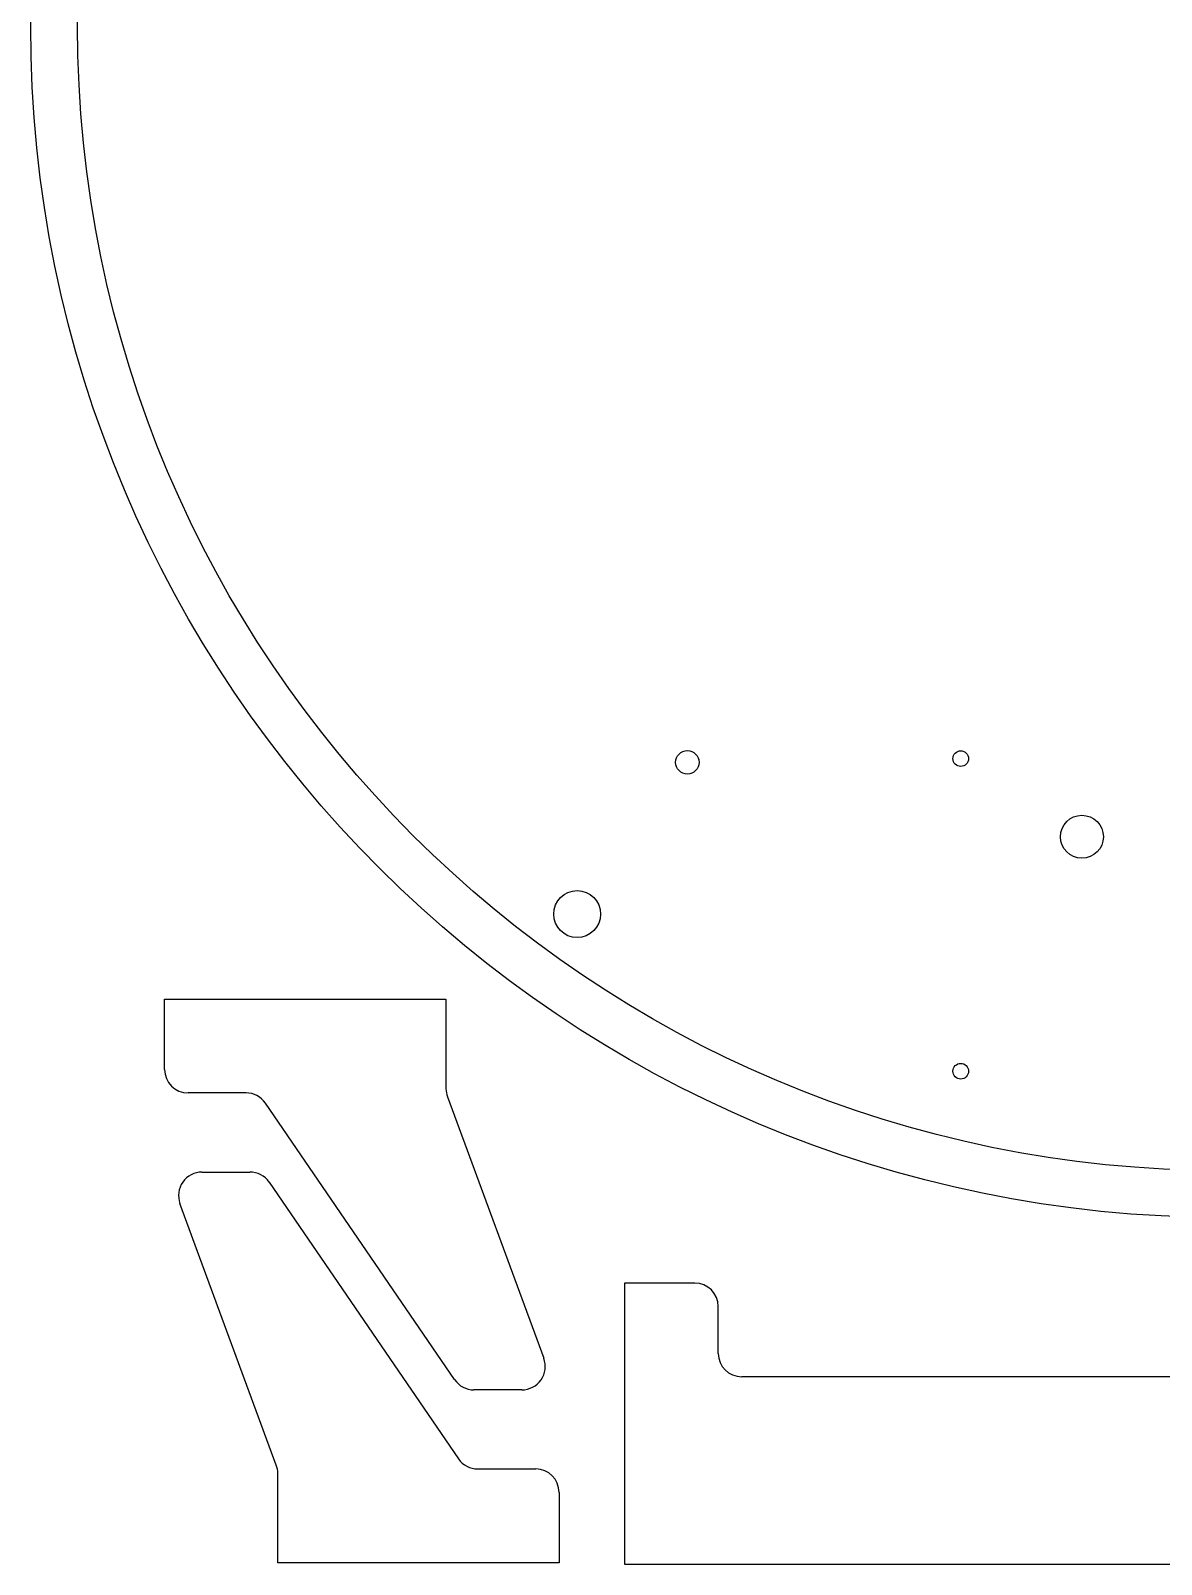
# Model space of a CAD drawing. Extents: x 3 to 696, y -399 to -1.
# Drawn here: x 3.3 to 147.9, y -396.9 to -200.6 of the extents above; entities that cross this region are included whole.
import ezdxf

# ---------------------------------------------------------------- set-up
doc = ezdxf.new("R2010")
doc.units = 0
for name, color, linetype in [('Shape076', 7, 'CONTINUOUS'), ('Shape077', 7, 'CONTINUOUS'), ('Shape078', 7, 'CONTINUOUS'), ('Shape079', 7, 'CONTINUOUS'), ('Shape080', 7, 'CONTINUOUS'), ('Shape081', 7, 'CONTINUOUS'), ('Shape082', 7, 'CONTINUOUS'), ('Shape083', 7, 'CONTINUOUS'), ('Shape084', 7, 'CONTINUOUS'), ('Shape085', 7, 'CONTINUOUS'), ('Shape086', 7, 'CONTINUOUS'), ('Shape087', 7, 'CONTINUOUS'), ('Shape099', 7, 'CONTINUOUS'), ('Shape101', 7, 'CONTINUOUS'), ('Shape103', 7, 'CONTINUOUS'), ('Shape104', 7, 'CONTINUOUS'), ('Shape1048', 7, 'CONTINUOUS'), ('Shape1049', 7, 'CONTINUOUS'), ('Shape105', 7, 'CONTINUOUS'), ('Shape1050', 7, 'CONTINUOUS'), ('Shape1051', 7, 'CONTINUOUS'), ('Shape1052', 7, 'CONTINUOUS'), ('Shape1053', 7, 'CONTINUOUS'), ('Shape1054', 7, 'CONTINUOUS'), ('Shape1055', 7, 'CONTINUOUS'), ('Shape1056', 7, 'CONTINUOUS'), ('Shape1057', 7, 'CONTINUOUS'), ('Shape1058', 7, 'CONTINUOUS'), ('Shape1059', 7, 'CONTINUOUS'), ('Shape106', 7, 'CONTINUOUS'), ('Shape1060', 7, 'CONTINUOUS'), ('Shape1061', 7, 'CONTINUOUS'), ('Shape1062', 7, 'CONTINUOUS'), ('Shape1063', 7, 'CONTINUOUS'), ('Shape1064', 7, 'CONTINUOUS'), ('Shape1065', 7, 'CONTINUOUS'), ('Shape1066', 7, 'CONTINUOUS'), ('Shape1067', 7, 'CONTINUOUS'), ('Shape1068', 7, 'CONTINUOUS'), ('Shape1069', 7, 'CONTINUOUS'), ('Shape107', 7, 'CONTINUOUS'), ('Shape1070', 7, 'CONTINUOUS'), ('Shape1071', 7, 'CONTINUOUS'), ('Shape1072', 7, 'CONTINUOUS'), ('Shape1073', 7, 'CONTINUOUS'), ('Shape1074', 7, 'CONTINUOUS'), ('Shape1075', 7, 'CONTINUOUS'), ('Shape1076', 7, 'CONTINUOUS'), ('Shape1077', 7, 'CONTINUOUS'), ('Shape1078', 7, 'CONTINUOUS'), ('Shape1079', 7, 'CONTINUOUS'), ('Shape108', 7, 'CONTINUOUS'), ('Shape1080', 7, 'CONTINUOUS'), ('Shape1081', 7, 'CONTINUOUS'), ('Shape1082', 7, 'CONTINUOUS'), ('Shape1083', 7, 'CONTINUOUS'), ('Shape1084', 7, 'CONTINUOUS'), ('Shape1085', 7, 'CONTINUOUS'), ('Shape1086', 7, 'CONTINUOUS'), ('Shape1087', 7, 'CONTINUOUS'), ('Shape1088', 7, 'CONTINUOUS'), ('Shape1089', 7, 'CONTINUOUS'), ('Shape109', 7, 'CONTINUOUS'), ('Shape1090', 7, 'CONTINUOUS'), ('Shape1091', 7, 'CONTINUOUS'), ('Shape1092', 7, 'CONTINUOUS'), ('Shape1093', 7, 'CONTINUOUS'), ('Shape1094', 7, 'CONTINUOUS'), ('Shape1095', 7, 'CONTINUOUS'), ('Shape1096', 7, 'CONTINUOUS'), ('Shape1097', 7, 'CONTINUOUS'), ('Shape1098', 7, 'CONTINUOUS'), ('Shape1099', 7, 'CONTINUOUS'), ('Shape110', 7, 'CONTINUOUS'), ('Shape1100', 7, 'CONTINUOUS'), ('Shape1101', 7, 'CONTINUOUS'), ('Shape1102', 7, 'CONTINUOUS'), ('Shape1103', 7, 'CONTINUOUS'), ('Shape1104', 7, 'CONTINUOUS'), ('Shape1105', 7, 'CONTINUOUS'), ('Shape1106', 7, 'CONTINUOUS'), ('Shape1107', 7, 'CONTINUOUS'), ('Shape1108', 7, 'CONTINUOUS'), ('Shape1109', 7, 'CONTINUOUS'), ('Shape111', 7, 'CONTINUOUS'), ('Shape1110', 7, 'CONTINUOUS'), ('Shape1111', 7, 'CONTINUOUS'), ('Shape1112', 7, 'CONTINUOUS'), ('Shape1113', 7, 'CONTINUOUS'), ('Shape1114', 7, 'CONTINUOUS'), ('Shape1115', 7, 'CONTINUOUS'), ('Shape1116', 7, 'CONTINUOUS'), ('Shape1117', 7, 'CONTINUOUS'), ('Shape1118', 7, 'CONTINUOUS'), ('Shape1119', 7, 'CONTINUOUS'), ('Shape112', 7, 'CONTINUOUS'), ('Shape113', 7, 'CONTINUOUS'), ('Shape114', 7, 'CONTINUOUS'), ('Shape115', 7, 'CONTINUOUS'), ('Shape116', 7, 'CONTINUOUS'), ('Shape117', 7, 'CONTINUOUS'), ('Shape118', 7, 'CONTINUOUS'), ('Shape119', 7, 'CONTINUOUS'), ('Shape120', 7, 'CONTINUOUS'), ('Shape121', 7, 'CONTINUOUS'), ('Shape122', 7, 'CONTINUOUS'), ('Shape167', 7, 'CONTINUOUS'), ('Shape168', 7, 'CONTINUOUS'), ('Shape169', 7, 'CONTINUOUS'), ('Shape170', 7, 'CONTINUOUS'), ('Shape171', 7, 'CONTINUOUS'), ('Shape172', 7, 'CONTINUOUS'), ('Shape318', 7, 'CONTINUOUS'), ('Shape320', 7, 'CONTINUOUS'), ('Shape321', 7, 'CONTINUOUS'), ('Shape322', 7, 'CONTINUOUS'), ('Shape323', 7, 'CONTINUOUS'), ('Shape324', 7, 'CONTINUOUS'), ('Shape325', 7, 'CONTINUOUS'), ('Shape338', 7, 'CONTINUOUS'), ('Shape340', 7, 'CONTINUOUS'), ('Shape341', 7, 'CONTINUOUS'), ('Shape342', 7, 'CONTINUOUS'), ('Shape343', 7, 'CONTINUOUS'), ('Shape344', 7, 'CONTINUOUS'), ('Shape345', 7, 'CONTINUOUS'), ('Shape350', 7, 'CONTINUOUS'), ('Shape352', 7, 'CONTINUOUS'), ('Shape353', 7, 'CONTINUOUS'), ('Shape358', 7, 'CONTINUOUS'), ('Shape359', 7, 'CONTINUOUS'), ('Shape360', 7, 'CONTINUOUS'), ('Shape361', 7, 'CONTINUOUS'), ('Shape362', 7, 'CONTINUOUS'), ('Shape364', 7, 'CONTINUOUS'), ('Shape365', 7, 'CONTINUOUS'), ('Shape366', 7, 'CONTINUOUS'), ('Shape367', 7, 'CONTINUOUS'), ('Shape368', 7, 'CONTINUOUS'), ('Shape369', 7, 'CONTINUOUS'), ('Shape370', 7, 'CONTINUOUS'), ('Shape371', 7, 'CONTINUOUS'), ('Shape372', 7, 'CONTINUOUS'), ('Shape373', 7, 'CONTINUOUS'), ('Shape374', 7, 'CONTINUOUS'), ('Shape375', 7, 'CONTINUOUS'), ('Shape376', 7, 'CONTINUOUS'), ('Shape377', 7, 'CONTINUOUS'), ('Shape378', 7, 'CONTINUOUS'), ('Shape379', 7, 'CONTINUOUS'), ('Shape380', 7, 'CONTINUOUS'), ('Shape381', 7, 'CONTINUOUS'), ('Shape904', 7, 'CONTINUOUS'), ('Shape905', 7, 'CONTINUOUS'), ('Shape906', 7, 'CONTINUOUS'), ('Shape907', 7, 'CONTINUOUS'), ('Shape908', 7, 'CONTINUOUS'), ('Shape909', 7, 'CONTINUOUS'), ('Shape910', 7, 'CONTINUOUS'), ('Shape911', 7, 'CONTINUOUS'), ('Shape912', 7, 'CONTINUOUS'), ('Shape913', 7, 'CONTINUOUS'), ('Shape914', 7, 'CONTINUOUS'), ('Shape915', 7, 'CONTINUOUS'), ('Shape916', 7, 'CONTINUOUS'), ('Shape917', 7, 'CONTINUOUS'), ('Shape918', 7, 'CONTINUOUS'), ('Shape919', 7, 'CONTINUOUS'), ('Shape920', 7, 'CONTINUOUS'), ('Shape921', 7, 'CONTINUOUS'), ('Shape922', 7, 'CONTINUOUS'), ('Shape923', 7, 'CONTINUOUS'), ('Shape924', 7, 'CONTINUOUS'), ('Shape925', 7, 'CONTINUOUS'), ('Shape926', 7, 'CONTINUOUS'), ('Shape927', 7, 'CONTINUOUS'), ('Shape928', 7, 'CONTINUOUS'), ('Shape929', 7, 'CONTINUOUS'), ('Shape930', 7, 'CONTINUOUS'), ('Shape931', 7, 'CONTINUOUS'), ('Shape932', 7, 'CONTINUOUS'), ('Shape933', 7, 'CONTINUOUS'), ('Shape934', 7, 'CONTINUOUS'), ('Shape935', 7, 'CONTINUOUS'), ('Shape936', 7, 'CONTINUOUS'), ('Shape937', 7, 'CONTINUOUS'), ('Shape938', 7, 'CONTINUOUS'), ('Shape939', 7, 'CONTINUOUS'), ('Shape940', 7, 'CONTINUOUS'), ('Shape941', 7, 'CONTINUOUS'), ('Shape942', 7, 'CONTINUOUS'), ('Shape943', 7, 'CONTINUOUS'), ('Shape944', 7, 'CONTINUOUS'), ('Shape945', 7, 'CONTINUOUS'), ('Shape946', 7, 'CONTINUOUS'), ('Shape947', 7, 'CONTINUOUS'), ('Shape948', 7, 'CONTINUOUS'), ('Shape949', 7, 'CONTINUOUS'), ('Shape950', 7, 'CONTINUOUS'), ('Shape951', 7, 'CONTINUOUS'), ('Shape952', 7, 'CONTINUOUS'), ('Shape953', 7, 'CONTINUOUS'), ('Shape954', 7, 'CONTINUOUS'), ('Shape955', 7, 'CONTINUOUS'), ('Shape956', 7, 'CONTINUOUS'), ('Shape957', 7, 'CONTINUOUS'), ('Shape958', 7, 'CONTINUOUS'), ('Shape959', 7, 'CONTINUOUS'), ('Shape960', 7, 'CONTINUOUS'), ('Shape961', 7, 'CONTINUOUS'), ('Shape962', 7, 'CONTINUOUS'), ('Shape963', 7, 'CONTINUOUS'), ('Shape964', 7, 'CONTINUOUS'), ('Shape965', 7, 'CONTINUOUS'), ('Shape966', 7, 'CONTINUOUS'), ('Shape967', 7, 'CONTINUOUS'), ('Shape968', 7, 'CONTINUOUS'), ('Shape969', 7, 'CONTINUOUS'), ('Shape970', 7, 'CONTINUOUS'), ('Shape971', 7, 'CONTINUOUS'), ('Shape972', 7, 'CONTINUOUS'), ('Shape973', 7, 'CONTINUOUS'), ('Shape974', 7, 'CONTINUOUS'), ('Shape975', 7, 'CONTINUOUS')]:
    doc.layers.add(name, color=color, linetype=linetype)

msp = doc.modelspace()

# ---------------------------------------------------------------- linework, layer by layer
at = {"layer": 'Shape076'}
msp.add_circle((155.775, -199.971), 152.5, dxfattribs=at)
at = {"layer": 'Shape077'}
msp.add_circle((155.775, -199.971), 152.5, dxfattribs=at)
at = {"layer": 'Shape078'}
msp.add_circle((155.775, -199.971), 152.5, dxfattribs=at)
at = {"layer": 'Shape079'}
msp.add_circle((155.775, -199.971), 146.5, dxfattribs=at)
at = {"layer": 'Shape080'}
msp.add_circle((155.775, -199.971), 152.5, dxfattribs=at)
at = {"layer": 'Shape081'}
msp.add_circle((155.775, -199.971), 146.5, dxfattribs=at)
at = {"layer": 'Shape082'}
msp.add_circle((155.775, -199.971), 146.5, dxfattribs=at)
at = {"layer": 'Shape083'}
msp.add_circle((73.191, -313.638), 3, dxfattribs=at)
at = {"layer": 'Shape084'}
msp.add_circle((87.2978, -294.221), 1.5, dxfattribs=at)
at = {"layer": 'Shape085'}
msp.add_circle((122.275, -333.746), 1, dxfattribs=at)
at = {"layer": 'Shape086'}
msp.add_circle((137.775, -303.746), 2.75, dxfattribs=at)
at = {"layer": 'Shape087'}
msp.add_circle((122.275, -293.746), 1, dxfattribs=at)
at = {"layer": 'Shape099'}
msp.add_circle((155.775, -199.971), 146.5, dxfattribs=at)
at = {"layer": 'Shape101'}
msp.add_circle((155.775, -199.971), 146.5, dxfattribs=at)
at = {"layer": 'Shape103'}
msp.add_circle((73.191, -313.638), 3, dxfattribs=at)
at = {"layer": 'Shape104'}
msp.add_line((76.191, -313.638, 12), (76.191, -313.638), dxfattribs=at)
at = {"layer": 'Shape1048'}
msp.add_line((57.5204, -373.221), (33.3075, -337.833), dxfattribs=at)
at = {"layer": 'Shape1049'}
msp.add_line((57.5204, -373.221), (57.5204, -373.221, 12), dxfattribs=at)
at = {"layer": 'Shape105'}
msp.add_circle((73.191, -313.638), 3, dxfattribs=at)
at = {"layer": 'Shape1050'}
msp.add_line((33.3075, -337.833), (33.3075, -337.833, 12), dxfattribs=at)
at = {"layer": 'Shape1051'}
msp.add_line((57.5204, -373.221, 12), (33.3075, -337.833, 12), dxfattribs=at)
at = {"layer": 'Shape1052'}
msp.add_line((57.5204, -373.221), (33.3075, -337.833), dxfattribs=at)
at = {"layer": 'Shape1053'}
msp.add_arc((59.9964, -371.527), 3, -145.62, -90, dxfattribs=at)
at = {"layer": 'Shape1054'}
msp.add_arc((30.8316, -339.527), 3, 34.3803, 90, dxfattribs=at)
at = {"layer": 'Shape1055'}
msp.add_line((66.1116, -374.527), (59.9964, -374.527), dxfattribs=at)
at = {"layer": 'Shape1056'}
msp.add_line((30.8316, -336.527), (23.414, -336.527), dxfattribs=at)
at = {"layer": 'Shape1057'}
msp.add_arc((66.1116, -371.527), 3, -90, 20.2249, dxfattribs=at)
at = {"layer": 'Shape1058'}
msp.add_arc((23.414, -333.527), 3, 180, -90, dxfattribs=at)
at = {"layer": 'Shape1059'}
msp.add_line((56.599, -337.029), (68.9266, -370.49), dxfattribs=at)
at = {"layer": 'Shape106'}
msp.add_line((76.191, -313.638, 12), (76.191, -313.638), dxfattribs=at)
at = {"layer": 'Shape1060'}
msp.add_line((20.414, -333.527), (20.414, -324.527), dxfattribs=at)
at = {"layer": 'Shape1061'}
msp.add_arc((59.414, -335.992), 3, 180, -159.775, dxfattribs=at)
at = {"layer": 'Shape1062'}
msp.add_line((20.414, -324.527), (56.414, -324.527), dxfattribs=at)
at = {"layer": 'Shape1063'}
msp.add_line((56.414, -324.527), (56.414, -335.992), dxfattribs=at)
at = {"layer": 'Shape1064'}
msp.add_arc((59.9964, -371.527), 3, -145.62, -90, dxfattribs=at)
at = {"layer": 'Shape1065'}
msp.add_line((57.5204, -373.221), (57.5204, -373.221, 12), dxfattribs=at)
at = {"layer": 'Shape1066'}
msp.add_line((59.9964, -374.527), (59.9964, -374.527, 12), dxfattribs=at)
at = {"layer": 'Shape1067'}
msp.add_arc((59.9964, -371.527, 12), 3, -145.62, -90, dxfattribs=at)
at = {"layer": 'Shape1068'}
msp.add_arc((30.8316, -339.527), 3, 34.3803, 90, dxfattribs=at)
at = {"layer": 'Shape1069'}
msp.add_line((33.3075, -337.833), (33.3075, -337.833, 12), dxfattribs=at)
at = {"layer": 'Shape107'}
msp.add_circle((87.2978, -294.221), 1.5, dxfattribs=at)
at = {"layer": 'Shape1070'}
msp.add_line((30.8316, -336.527), (30.8316, -336.527, 12), dxfattribs=at)
at = {"layer": 'Shape1071'}
msp.add_arc((30.8316, -339.527, 12), 3, 34.3803, 90, dxfattribs=at)
at = {"layer": 'Shape1072'}
msp.add_line((57.5204, -373.221, 12), (33.3075, -337.833, 12), dxfattribs=at)
at = {"layer": 'Shape1073'}
msp.add_arc((59.9964, -371.527, 12), 3, -145.62, -90, dxfattribs=at)
at = {"layer": 'Shape1074'}
msp.add_arc((30.8316, -339.527, 12), 3, 34.3803, 90, dxfattribs=at)
at = {"layer": 'Shape1075'}
msp.add_line((66.1116, -374.527, 12), (59.9964, -374.527, 12), dxfattribs=at)
at = {"layer": 'Shape1076'}
msp.add_line((30.8316, -336.527, 12), (23.414, -336.527, 12), dxfattribs=at)
at = {"layer": 'Shape1077'}
msp.add_arc((66.1116, -371.527, 12), 3, -90, 20.2249, dxfattribs=at)
at = {"layer": 'Shape1078'}
msp.add_arc((23.414, -333.527, 12), 3, 180, -90, dxfattribs=at)
at = {"layer": 'Shape1079'}
msp.add_line((56.599, -337.029, 12), (68.9266, -370.49, 12), dxfattribs=at)
at = {"layer": 'Shape108'}
msp.add_line((88.7978, -294.221, 12), (88.7978, -294.221), dxfattribs=at)
at = {"layer": 'Shape1080'}
msp.add_line((20.414, -333.527, 12), (20.414, -324.527, 12), dxfattribs=at)
at = {"layer": 'Shape1081'}
msp.add_arc((59.414, -335.992, 12), 3, 180, -159.775, dxfattribs=at)
at = {"layer": 'Shape1082'}
msp.add_line((20.414, -324.527, 12), (56.414, -324.527, 12), dxfattribs=at)
at = {"layer": 'Shape1083'}
msp.add_line((56.414, -324.527, 12), (56.414, -335.992, 12), dxfattribs=at)
at = {"layer": 'Shape1084'}
msp.add_line((66.1116, -374.527), (59.9964, -374.527), dxfattribs=at)
at = {"layer": 'Shape1085'}
msp.add_line((66.1116, -374.527), (66.1116, -374.527, 12), dxfattribs=at)
at = {"layer": 'Shape1086'}
msp.add_line((59.9964, -374.527), (59.9964, -374.527, 12), dxfattribs=at)
at = {"layer": 'Shape1087'}
msp.add_line((66.1116, -374.527, 12), (59.9964, -374.527, 12), dxfattribs=at)
at = {"layer": 'Shape1088'}
msp.add_line((30.8316, -336.527), (23.414, -336.527), dxfattribs=at)
at = {"layer": 'Shape1089'}
msp.add_line((30.8316, -336.527), (30.8316, -336.527, 12), dxfattribs=at)
at = {"layer": 'Shape109'}
msp.add_circle((87.2978, -294.221), 1.5, dxfattribs=at)
at = {"layer": 'Shape1090'}
msp.add_line((23.414, -336.527), (23.414, -336.527, 12), dxfattribs=at)
at = {"layer": 'Shape1091'}
msp.add_line((30.8316, -336.527, 12), (23.414, -336.527, 12), dxfattribs=at)
at = {"layer": 'Shape1092'}
msp.add_arc((66.1116, -371.527), 3, -90, 20.2249, dxfattribs=at)
at = {"layer": 'Shape1093'}
msp.add_line((68.9266, -370.49), (68.9266, -370.49, 12), dxfattribs=at)
at = {"layer": 'Shape1094'}
msp.add_line((66.1116, -374.527), (66.1116, -374.527, 12), dxfattribs=at)
at = {"layer": 'Shape1095'}
msp.add_arc((66.1116, -371.527, 12), 3, -90, 20.2249, dxfattribs=at)
at = {"layer": 'Shape1096'}
msp.add_arc((23.414, -333.527), 3, 180, -90, dxfattribs=at)
at = {"layer": 'Shape1097'}
msp.add_line((23.414, -336.527), (23.414, -336.527, 12), dxfattribs=at)
at = {"layer": 'Shape1098'}
msp.add_line((20.414, -333.527), (20.414, -333.527, 12), dxfattribs=at)
at = {"layer": 'Shape1099'}
msp.add_arc((23.414, -333.527, 12), 3, 180, -90, dxfattribs=at)
at = {"layer": 'Shape110'}
msp.add_line((88.7978, -294.221, 12), (88.7978, -294.221), dxfattribs=at)
at = {"layer": 'Shape1100'}
msp.add_line((56.599, -337.029), (68.9266, -370.49), dxfattribs=at)
at = {"layer": 'Shape1101'}
msp.add_line((56.599, -337.029), (56.599, -337.029, 12), dxfattribs=at)
at = {"layer": 'Shape1102'}
msp.add_line((68.9266, -370.49), (68.9266, -370.49, 12), dxfattribs=at)
at = {"layer": 'Shape1103'}
msp.add_line((56.599, -337.029, 12), (68.9266, -370.49, 12), dxfattribs=at)
at = {"layer": 'Shape1104'}
msp.add_line((20.414, -333.527), (20.414, -324.527), dxfattribs=at)
at = {"layer": 'Shape1105'}
msp.add_line((20.414, -333.527), (20.414, -333.527, 12), dxfattribs=at)
at = {"layer": 'Shape1106'}
msp.add_line((20.414, -324.527), (20.414, -324.527, 12), dxfattribs=at)
at = {"layer": 'Shape1107'}
msp.add_line((20.414, -333.527, 12), (20.414, -324.527, 12), dxfattribs=at)
at = {"layer": 'Shape1108'}
msp.add_arc((59.414, -335.992), 3, 180, -159.775, dxfattribs=at)
at = {"layer": 'Shape1109'}
msp.add_line((56.414, -335.992), (56.414, -335.992, 12), dxfattribs=at)
at = {"layer": 'Shape111'}
msp.add_circle((122.275, -333.746), 1, dxfattribs=at)
at = {"layer": 'Shape1110'}
msp.add_line((56.599, -337.029), (56.599, -337.029, 12), dxfattribs=at)
at = {"layer": 'Shape1111'}
msp.add_arc((59.414, -335.992, 12), 3, 180, -159.775, dxfattribs=at)
at = {"layer": 'Shape1112'}
msp.add_line((20.414, -324.527), (20.414, -324.527, 12), dxfattribs=at)
at = {"layer": 'Shape1113'}
msp.add_line((56.414, -324.527), (56.414, -324.527, 12), dxfattribs=at)
at = {"layer": 'Shape1114'}
msp.add_line((20.414, -324.527), (56.414, -324.527), dxfattribs=at)
at = {"layer": 'Shape1115'}
msp.add_line((20.414, -324.527, 12), (56.414, -324.527, 12), dxfattribs=at)
at = {"layer": 'Shape1116'}
msp.add_line((56.414, -324.527), (56.414, -335.992), dxfattribs=at)
at = {"layer": 'Shape1117'}
msp.add_line((56.414, -335.992), (56.414, -335.992, 12), dxfattribs=at)
at = {"layer": 'Shape1118'}
msp.add_line((56.414, -324.527), (56.414, -324.527, 12), dxfattribs=at)
at = {"layer": 'Shape1119'}
msp.add_line((56.414, -324.527, 12), (56.414, -335.992, 12), dxfattribs=at)
at = {"layer": 'Shape112'}
msp.add_line((123.275, -333.746, 12), (123.275, -333.746), dxfattribs=at)
at = {"layer": 'Shape113'}
msp.add_circle((122.275, -333.746), 1, dxfattribs=at)
at = {"layer": 'Shape114'}
msp.add_line((123.275, -333.746, 12), (123.275, -333.746), dxfattribs=at)
at = {"layer": 'Shape115'}
msp.add_circle((137.775, -303.746), 2.75, dxfattribs=at)
at = {"layer": 'Shape116'}
msp.add_line((140.525, -303.746, 12), (140.525, -303.746), dxfattribs=at)
at = {"layer": 'Shape117'}
msp.add_circle((137.775, -303.746), 2.75, dxfattribs=at)
at = {"layer": 'Shape118'}
msp.add_line((140.525, -303.746, 12), (140.525, -303.746), dxfattribs=at)
at = {"layer": 'Shape119'}
msp.add_circle((122.275, -293.746), 1, dxfattribs=at)
at = {"layer": 'Shape120'}
msp.add_line((123.275, -293.746, 12), (123.275, -293.746), dxfattribs=at)
at = {"layer": 'Shape121'}
msp.add_circle((122.275, -293.746), 1, dxfattribs=at)
at = {"layer": 'Shape122'}
msp.add_line((123.275, -293.746, 12), (123.275, -293.746), dxfattribs=at)
at = {"layer": 'Shape167'}
msp.add_circle((155.775, -199.971), 146.5, dxfattribs=at)
at = {"layer": 'Shape168'}
msp.add_circle((73.191, -313.638), 3, dxfattribs=at)
at = {"layer": 'Shape169'}
msp.add_circle((87.2978, -294.221), 1.5, dxfattribs=at)
at = {"layer": 'Shape170'}
msp.add_circle((122.275, -333.746), 1, dxfattribs=at)
at = {"layer": 'Shape171'}
msp.add_circle((137.775, -303.746), 2.75, dxfattribs=at)
at = {"layer": 'Shape172'}
msp.add_circle((122.275, -293.746), 1, dxfattribs=at)
at = {"layer": 'Shape318'}
msp.add_line((79.2541, -396.857), (226.254, -396.857), dxfattribs=at)
at = {"layer": 'Shape320'}
msp.add_line((79.2541, -360.857), (79.2541, -396.857), dxfattribs=at)
at = {"layer": 'Shape321'}
msp.add_line((211.254, -372.857), (94.2541, -372.857), dxfattribs=at)
at = {"layer": 'Shape322'}
msp.add_line((88.2541, -360.857), (79.2541, -360.857), dxfattribs=at)
at = {"layer": 'Shape323'}
msp.add_arc((94.2541, -369.857), 3, 180, -90, dxfattribs=at)
at = {"layer": 'Shape324'}
msp.add_arc((88.2541, -363.857), 3, 0, 90, dxfattribs=at)
at = {"layer": 'Shape325'}
msp.add_line((91.2541, -369.857), (91.2541, -363.857), dxfattribs=at)
at = {"layer": 'Shape338'}
msp.add_line((79.2541, -396.857, 12), (226.254, -396.857, 12), dxfattribs=at)
at = {"layer": 'Shape340'}
msp.add_line((79.2541, -360.857, 12), (79.2541, -396.857, 12), dxfattribs=at)
at = {"layer": 'Shape341'}
msp.add_line((211.254, -372.857, 12), (94.2541, -372.857, 12), dxfattribs=at)
at = {"layer": 'Shape342'}
msp.add_line((88.2541, -360.857, 12), (79.2541, -360.857, 12), dxfattribs=at)
at = {"layer": 'Shape343'}
msp.add_arc((94.2541, -369.857, 12), 3, 180, -90, dxfattribs=at)
at = {"layer": 'Shape344'}
msp.add_arc((88.2541, -363.857, 12), 3, 0, 90, dxfattribs=at)
at = {"layer": 'Shape345'}
msp.add_line((91.2541, -369.857, 12), (91.2541, -363.857, 12), dxfattribs=at)
at = {"layer": 'Shape350'}
msp.add_line((79.2541, -396.857), (79.2541, -396.857, 12), dxfattribs=at)
at = {"layer": 'Shape352'}
msp.add_line((79.2541, -396.857), (226.254, -396.857), dxfattribs=at)
at = {"layer": 'Shape353'}
msp.add_line((79.2541, -396.857, 12), (226.254, -396.857, 12), dxfattribs=at)
at = {"layer": 'Shape358'}
msp.add_line((79.2541, -360.857), (79.2541, -360.857, 12), dxfattribs=at)
at = {"layer": 'Shape359'}
msp.add_line((79.2541, -396.857), (79.2541, -396.857, 12), dxfattribs=at)
at = {"layer": 'Shape360'}
msp.add_line((79.2541, -360.857), (79.2541, -396.857), dxfattribs=at)
at = {"layer": 'Shape361'}
msp.add_line((79.2541, -360.857, 12), (79.2541, -396.857, 12), dxfattribs=at)
at = {"layer": 'Shape362'}
msp.add_line((211.254, -372.857), (94.2541, -372.857), dxfattribs=at)
at = {"layer": 'Shape364'}
msp.add_line((94.2541, -372.857), (94.2541, -372.857, 12), dxfattribs=at)
at = {"layer": 'Shape365'}
msp.add_line((211.254, -372.857, 12), (94.2541, -372.857, 12), dxfattribs=at)
at = {"layer": 'Shape366'}
msp.add_line((88.2541, -360.857), (79.2541, -360.857), dxfattribs=at)
at = {"layer": 'Shape367'}
msp.add_line((88.2541, -360.857), (88.2541, -360.857, 12), dxfattribs=at)
at = {"layer": 'Shape368'}
msp.add_line((79.2541, -360.857), (79.2541, -360.857, 12), dxfattribs=at)
at = {"layer": 'Shape369'}
msp.add_line((88.2541, -360.857, 12), (79.2541, -360.857, 12), dxfattribs=at)
at = {"layer": 'Shape370'}
msp.add_arc((94.2541, -369.857), 3, 180, -90, dxfattribs=at)
at = {"layer": 'Shape371'}
msp.add_line((94.2541, -372.857), (94.2541, -372.857, 12), dxfattribs=at)
at = {"layer": 'Shape372'}
msp.add_line((91.2541, -369.857), (91.2541, -369.857, 12), dxfattribs=at)
at = {"layer": 'Shape373'}
msp.add_arc((94.2541, -369.857, 12), 3, 180, -90, dxfattribs=at)
at = {"layer": 'Shape374'}
msp.add_arc((88.2541, -363.857), 3, 0, 90, dxfattribs=at)
at = {"layer": 'Shape375'}
msp.add_line((91.2541, -363.857), (91.2541, -363.857, 12), dxfattribs=at)
at = {"layer": 'Shape376'}
msp.add_line((88.2541, -360.857), (88.2541, -360.857, 12), dxfattribs=at)
at = {"layer": 'Shape377'}
msp.add_arc((88.2541, -363.857, 12), 3, 0, 90, dxfattribs=at)
at = {"layer": 'Shape378'}
msp.add_line((91.2541, -369.857), (91.2541, -363.857), dxfattribs=at)
at = {"layer": 'Shape379'}
msp.add_line((91.2541, -369.857), (91.2541, -369.857, 12), dxfattribs=at)
at = {"layer": 'Shape380'}
msp.add_line((91.2541, -363.857), (91.2541, -363.857, 12), dxfattribs=at)
at = {"layer": 'Shape381'}
msp.add_line((91.2541, -369.857, 12), (91.2541, -363.857, 12), dxfattribs=at)
at = {"layer": 'Shape904'}
msp.add_line((33.7841, -347.961), (57.9971, -383.349), dxfattribs=at)
at = {"layer": 'Shape905'}
msp.add_line((33.7841, -347.961), (33.7841, -347.961, 12), dxfattribs=at)
at = {"layer": 'Shape906'}
msp.add_line((57.9971, -383.349), (57.9971, -383.349, 12), dxfattribs=at)
at = {"layer": 'Shape907'}
msp.add_line((33.7841, -347.961, 12), (57.9971, -383.349, 12), dxfattribs=at)
at = {"layer": 'Shape908'}
msp.add_line((33.7841, -347.961), (57.9971, -383.349), dxfattribs=at)
at = {"layer": 'Shape909'}
msp.add_arc((31.3082, -349.655), 3, 34.3803, 90, dxfattribs=at)
at = {"layer": 'Shape910'}
msp.add_arc((60.473, -381.655), 3, -145.62, -90, dxfattribs=at)
at = {"layer": 'Shape911'}
msp.add_line((25.193, -346.655), (31.3082, -346.655), dxfattribs=at)
at = {"layer": 'Shape912'}
msp.add_line((60.473, -384.655), (67.8906, -384.655), dxfattribs=at)
at = {"layer": 'Shape913'}
msp.add_arc((25.193, -349.655), 3, 90, -159.775, dxfattribs=at)
at = {"layer": 'Shape914'}
msp.add_arc((67.8906, -387.655), 3, 0, 90, dxfattribs=at)
at = {"layer": 'Shape915'}
msp.add_line((34.7056, -384.153), (22.378, -350.692), dxfattribs=at)
at = {"layer": 'Shape916'}
msp.add_line((70.8906, -387.655), (70.8906, -396.655), dxfattribs=at)
at = {"layer": 'Shape917'}
msp.add_arc((31.8906, -385.19), 3, 0, 20.2249, dxfattribs=at)
at = {"layer": 'Shape918'}
msp.add_line((70.8906, -396.655), (34.8906, -396.655), dxfattribs=at)
at = {"layer": 'Shape919'}
msp.add_line((34.8906, -396.655), (34.8906, -385.19), dxfattribs=at)
at = {"layer": 'Shape920'}
msp.add_arc((31.3082, -349.655), 3, 34.3803, 90, dxfattribs=at)
at = {"layer": 'Shape921'}
msp.add_line((33.7841, -347.961), (33.7841, -347.961, 12), dxfattribs=at)
at = {"layer": 'Shape922'}
msp.add_line((31.3082, -346.655), (31.3082, -346.655, 12), dxfattribs=at)
at = {"layer": 'Shape923'}
msp.add_arc((31.3082, -349.655, 12), 3, 34.3803, 90, dxfattribs=at)
at = {"layer": 'Shape924'}
msp.add_arc((60.473, -381.655), 3, -145.62, -90, dxfattribs=at)
at = {"layer": 'Shape925'}
msp.add_line((57.9971, -383.349), (57.9971, -383.349, 12), dxfattribs=at)
at = {"layer": 'Shape926'}
msp.add_line((60.473, -384.655), (60.473, -384.655, 12), dxfattribs=at)
at = {"layer": 'Shape927'}
msp.add_arc((60.473, -381.655, 12), 3, -145.62, -90, dxfattribs=at)
at = {"layer": 'Shape928'}
msp.add_line((33.7841, -347.961, 12), (57.9971, -383.349, 12), dxfattribs=at)
at = {"layer": 'Shape929'}
msp.add_arc((31.3082, -349.655, 12), 3, 34.3803, 90, dxfattribs=at)
at = {"layer": 'Shape930'}
msp.add_arc((60.473, -381.655, 12), 3, -145.62, -90, dxfattribs=at)
at = {"layer": 'Shape931'}
msp.add_line((25.193, -346.655, 12), (31.3082, -346.655, 12), dxfattribs=at)
at = {"layer": 'Shape932'}
msp.add_line((60.473, -384.655, 12), (67.8906, -384.655, 12), dxfattribs=at)
at = {"layer": 'Shape933'}
msp.add_arc((25.193, -349.655, 12), 3, 90, -159.775, dxfattribs=at)
at = {"layer": 'Shape934'}
msp.add_arc((67.8906, -387.655, 12), 3, 0, 90, dxfattribs=at)
at = {"layer": 'Shape935'}
msp.add_line((34.7056, -384.153, 12), (22.378, -350.692, 12), dxfattribs=at)
at = {"layer": 'Shape936'}
msp.add_line((70.8906, -387.655, 12), (70.8906, -396.655, 12), dxfattribs=at)
at = {"layer": 'Shape937'}
msp.add_arc((31.8906, -385.19, 12), 3, 0, 20.2249, dxfattribs=at)
at = {"layer": 'Shape938'}
msp.add_line((70.8906, -396.655, 12), (34.8906, -396.655, 12), dxfattribs=at)
at = {"layer": 'Shape939'}
msp.add_line((34.8906, -396.655, 12), (34.8906, -385.19, 12), dxfattribs=at)
at = {"layer": 'Shape940'}
msp.add_line((25.193, -346.655), (31.3082, -346.655), dxfattribs=at)
at = {"layer": 'Shape941'}
msp.add_line((25.193, -346.655), (25.193, -346.655, 12), dxfattribs=at)
at = {"layer": 'Shape942'}
msp.add_line((31.3082, -346.655), (31.3082, -346.655, 12), dxfattribs=at)
at = {"layer": 'Shape943'}
msp.add_line((25.193, -346.655, 12), (31.3082, -346.655, 12), dxfattribs=at)
at = {"layer": 'Shape944'}
msp.add_line((60.473, -384.655), (67.8906, -384.655), dxfattribs=at)
at = {"layer": 'Shape945'}
msp.add_line((60.473, -384.655), (60.473, -384.655, 12), dxfattribs=at)
at = {"layer": 'Shape946'}
msp.add_line((67.8906, -384.655), (67.8906, -384.655, 12), dxfattribs=at)
at = {"layer": 'Shape947'}
msp.add_line((60.473, -384.655, 12), (67.8906, -384.655, 12), dxfattribs=at)
at = {"layer": 'Shape948'}
msp.add_arc((25.193, -349.655), 3, 90, -159.775, dxfattribs=at)
at = {"layer": 'Shape949'}
msp.add_line((22.378, -350.692), (22.378, -350.692, 12), dxfattribs=at)
at = {"layer": 'Shape950'}
msp.add_line((25.193, -346.655), (25.193, -346.655, 12), dxfattribs=at)
at = {"layer": 'Shape951'}
msp.add_arc((25.193, -349.655, 12), 3, 90, -159.775, dxfattribs=at)
at = {"layer": 'Shape952'}
msp.add_arc((67.8906, -387.655), 3, 0, 90, dxfattribs=at)
at = {"layer": 'Shape953'}
msp.add_line((67.8906, -384.655), (67.8906, -384.655, 12), dxfattribs=at)
at = {"layer": 'Shape954'}
msp.add_line((70.8906, -387.655), (70.8906, -387.655, 12), dxfattribs=at)
at = {"layer": 'Shape955'}
msp.add_arc((67.8906, -387.655, 12), 3, 0, 90, dxfattribs=at)
at = {"layer": 'Shape956'}
msp.add_line((34.7056, -384.153), (22.378, -350.692), dxfattribs=at)
at = {"layer": 'Shape957'}
msp.add_line((34.7056, -384.153), (34.7056, -384.153, 12), dxfattribs=at)
at = {"layer": 'Shape958'}
msp.add_line((22.378, -350.692), (22.378, -350.692, 12), dxfattribs=at)
at = {"layer": 'Shape959'}
msp.add_line((34.7056, -384.153, 12), (22.378, -350.692, 12), dxfattribs=at)
at = {"layer": 'Shape960'}
msp.add_line((70.8906, -387.655), (70.8906, -396.655), dxfattribs=at)
at = {"layer": 'Shape961'}
msp.add_line((70.8906, -387.655), (70.8906, -387.655, 12), dxfattribs=at)
at = {"layer": 'Shape962'}
msp.add_line((70.8906, -396.655), (70.8906, -396.655, 12), dxfattribs=at)
at = {"layer": 'Shape963'}
msp.add_line((70.8906, -387.655, 12), (70.8906, -396.655, 12), dxfattribs=at)
at = {"layer": 'Shape964'}
msp.add_arc((31.8906, -385.19), 3, 0, 20.2249, dxfattribs=at)
at = {"layer": 'Shape965'}
msp.add_line((34.8906, -385.19), (34.8906, -385.19, 12), dxfattribs=at)
at = {"layer": 'Shape966'}
msp.add_line((34.7056, -384.153), (34.7056, -384.153, 12), dxfattribs=at)
at = {"layer": 'Shape967'}
msp.add_arc((31.8906, -385.19, 12), 3, 0, 20.2249, dxfattribs=at)
at = {"layer": 'Shape968'}
msp.add_line((70.8906, -396.655), (70.8906, -396.655, 12), dxfattribs=at)
at = {"layer": 'Shape969'}
msp.add_line((34.8906, -396.655), (34.8906, -396.655, 12), dxfattribs=at)
at = {"layer": 'Shape970'}
msp.add_line((70.8906, -396.655), (34.8906, -396.655), dxfattribs=at)
at = {"layer": 'Shape971'}
msp.add_line((70.8906, -396.655, 12), (34.8906, -396.655, 12), dxfattribs=at)
at = {"layer": 'Shape972'}
msp.add_line((34.8906, -396.655), (34.8906, -385.19), dxfattribs=at)
at = {"layer": 'Shape973'}
msp.add_line((34.8906, -385.19), (34.8906, -385.19, 12), dxfattribs=at)
at = {"layer": 'Shape974'}
msp.add_line((34.8906, -396.655), (34.8906, -396.655, 12), dxfattribs=at)
at = {"layer": 'Shape975'}
msp.add_line((34.8906, -396.655, 12), (34.8906, -385.19, 12), dxfattribs=at)

doc.saveas('drawing.dxf')
